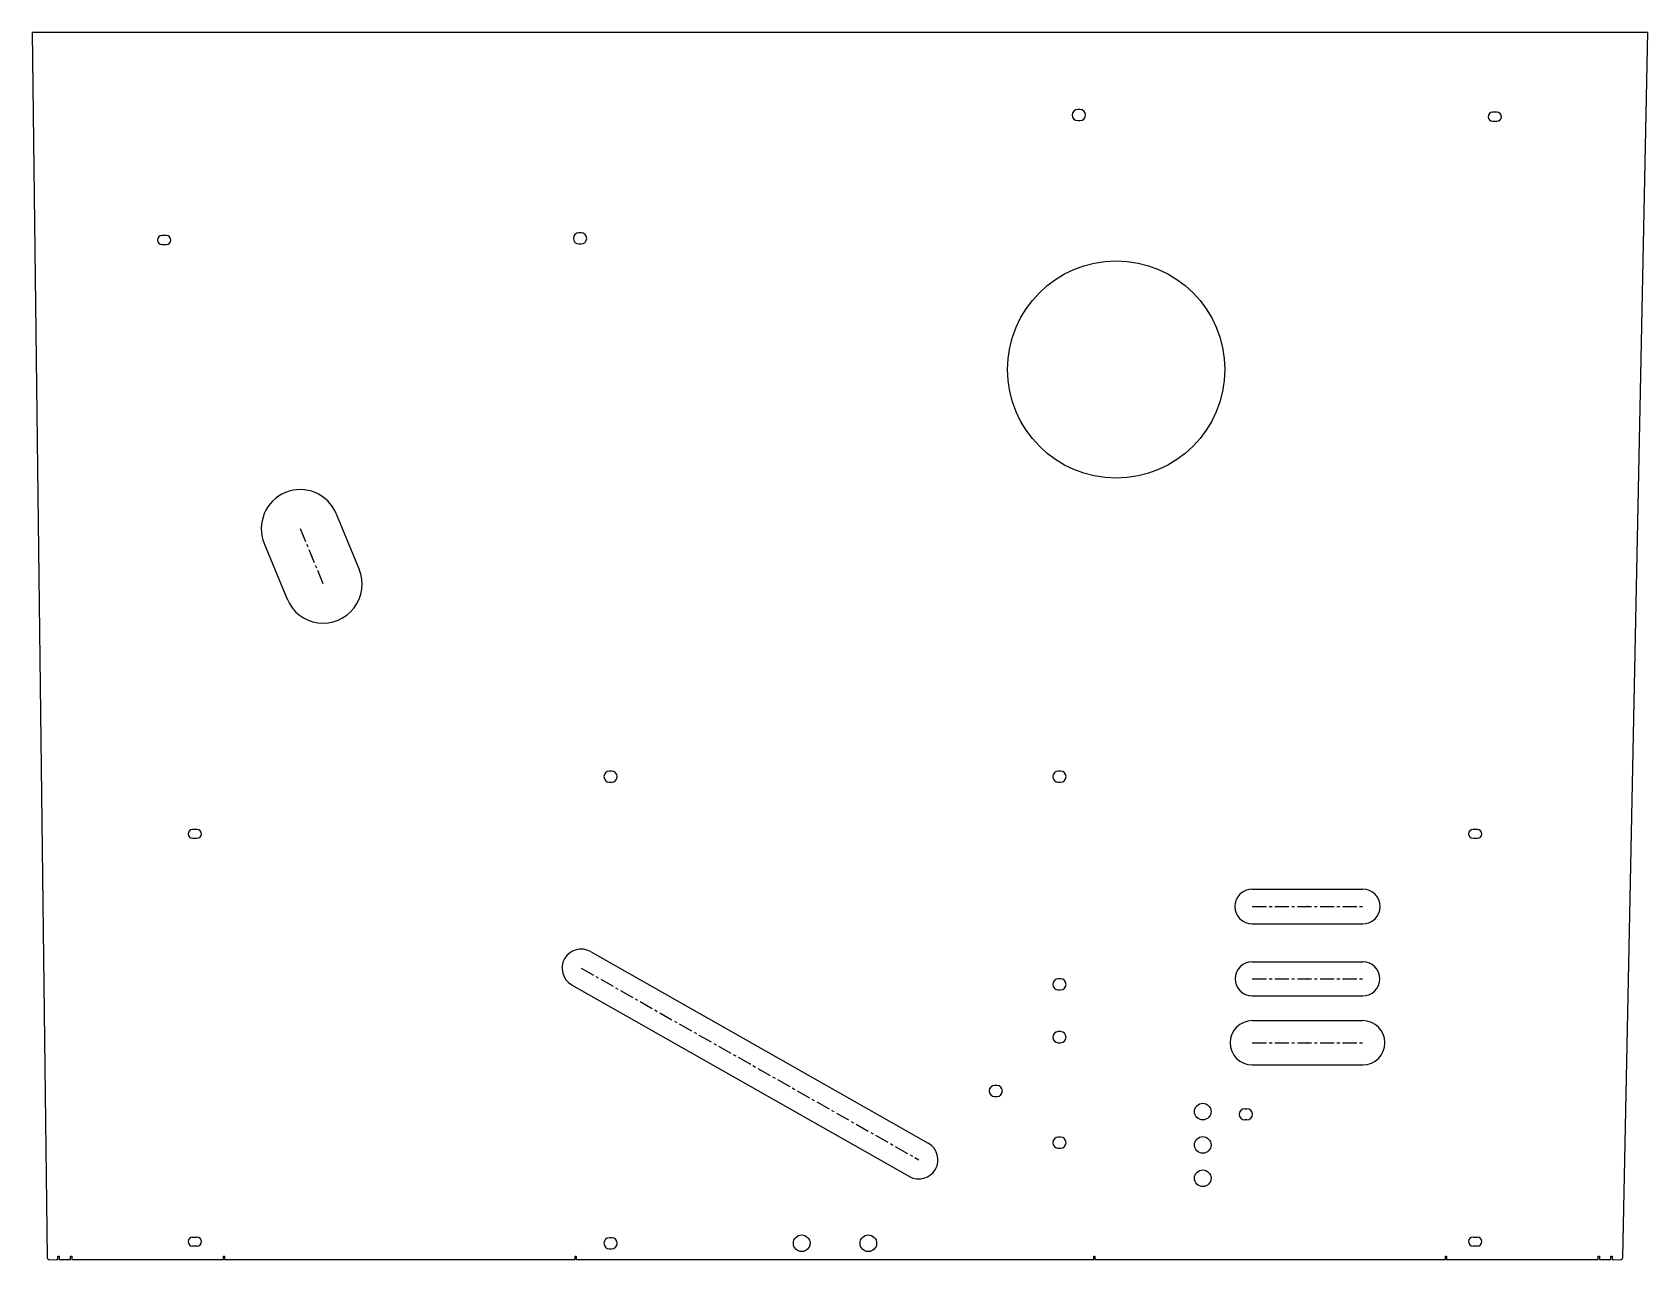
# Model space of a CAD drawing. Header units: millimetres. Extents: x 0 to 1454, y 0 to 1105.
import ezdxf

# ---------------------------------------------------------------- set-up
doc = ezdxf.new("R2010")
doc.units = ezdxf.units.MM
doc.header["$PDSIZE"] = -1
doc.linetypes.add('CENTERX2', pattern=[20.32, 12.7, -2.54, 2.54, -2.54])

msp = doc.modelspace()

# ---------------------------------------------------------------- linework, layer by layer
at = {"color": 7, "linetype": 'Continuous'}
for p, q in [((0, 1104.8), (1454, 1104.8)), ((0, 1104.8), (13.4, 2)), ((1431.6, 2), (1454, 1104.8)), ((943, 1035.3), (941, 1035.3)), ((1318.3, 1032.8), (1314.3, 1032.8)), ((941, 1025.3), (943, 1025.3)), ((1314.3, 1024.8), (1318.3, 1024.8)), ((120.7, 921.8), (116.7, 921.8)), ((494, 924.3), (492, 924.3)), ((116.7, 913.8), (120.7, 913.8)), ((492, 914.3), (494, 914.3)), ((273.6, 671.5), (294.2, 621.4)), ((208.8, 644.8), (229.4, 594.7)), ((521.5, 439.8), (519.5, 439.8)), ((925.5, 439.8), (923.5, 439.8)), ((519.5, 429.8), (521.5, 429.8)), ((923.5, 429.8), (925.5, 429.8)), ((148.2, 387.3), (144.2, 387.3)), ((144.2, 379.3), (148.2, 379.3)), ((1300.8, 387.3), (1296.8, 387.3)), ((1296.8, 379.3), (1300.8, 379.3)), ((1098.1, 333.5), (1197.5, 333.5)), ((1098.1, 302.2), (1197.5, 302.2)), ((502.5, 277.4), (806.5, 104.9)), ((1098.1, 268.2), (1197.5, 268.2)), ((485.4, 247.4), (789.5, 75)), ((925.5, 252.8), (923.5, 252.8)), ((923.5, 242.8), (925.5, 242.8)), ((1098.1, 237.4), (1197.5, 237.4)), ((925.5, 205.3), (923.5, 205.3)), ((1098.1, 215.2), (1197.5, 215.2)), ((923.5, 195.3), (925.5, 195.3)), ((1098.1, 175.4), (1197.5, 175.4)), ((868.2, 156.9), (866.2, 156.9)), ((866.2, 146.9), (868.2, 146.9)), ((1091.3, 135.8), (1093.3, 135.8)), ((1093.3, 125.8), (1091.3, 125.8)), ((925.5, 110.3), (923.5, 110.3)), ((923.5, 100.3), (925.5, 100.3)), ((144.2, 20.3), (148.2, 20.3)), ((521.5, 19.8), (519.5, 19.8)), ((1296.8, 20.3), (1300.8, 20.3)), ((15.4, 0), (21.4, 0.1)), ((21.4, 0.1), (23.1, 0.1)), ((23.1, 3.1), (24.1, 3.2)), ((23.1, 0.1), (23.1, 3.1)), ((24.1, 3.2), (24.1, 0.2)), ((24.1, 0.2), (34.5, 0.3)), ((34.5, 0.3), (34.5, 3.3)), ((34.5, 3.3), (35.5, 3.3)), ((35.5, 3.3), (35.5, 0.3)), ((35.5, 0.3), (37.2, 0.3)), ((37.2, 0.3), (172, 0.3)), ((148.2, 12.3), (144.2, 12.3)), ((172, 0.3), (172, 3.3)), ((172, 3.3), (173, 3.3)), ((173, 3.3), (173, 0.3)), ((173, 0.3), (488.5, 0.3)), ((488.5, 0.3), (488.5, 3.3)), ((488.5, 3.3), (489.5, 3.3)), ((489.5, 3.3), (489.5, 0.3)), ((489.5, 0.3), (955.5, 0.3)), ((519.5, 9.8), (521.5, 9.8)), ((955.5, 0.3), (955.5, 3.3)), ((955.5, 3.3), (956.5, 3.3)), ((956.5, 3.3), (956.5, 0.3)), ((956.5, 0.3), (1272, 0.3)), ((1272, 0.3), (1272, 3.3)), ((1272, 3.3), (1273, 3.3)), ((1273, 3.3), (1273, 0.3)), ((1273, 0.3), (1407.8, 0.3)), ((1300.8, 12.3), (1296.8, 12.3)), ((1407.8, 0.3), (1409.5, 0.3)), ((1409.5, 0.3), (1409.5, 3.3)), ((1409.5, 3.3), (1410.5, 3.3)), ((1410.5, 3.3), (1410.5, 0.3)), ((1410.5, 0.3), (1420.9, 0.2)), ((1420.9, 0.2), (1420.9, 3.2)), ((1420.9, 3.2), (1421.9, 3.1)), ((1421.9, 3.1), (1421.9, 0.1)), ((1421.9, 0.1), (1423.6, 0.1)), ((1423.6, 0.1), (1429.6, 0))]:
    msp.add_line(p, q, dxfattribs=at)
at = {"color": 7, "linetype": 'CENTERX2'}
for p, q in [((241.2, 658.1), (261.8, 608.1)), ((1098.1, 317.9), (1197.5, 317.9)), ((494, 262.4), (798, 89.9)), ((1098.1, 252.8), (1197.5, 252.8)), ((1098.1, 195.3), (1197.5, 195.3))]:
    msp.add_line(p, q, dxfattribs=at)
at = {"color": 7, "linetype": 'Continuous'}
for centre, radius in [((975.6, 801.3), 97.8), ((1053.5, 133.3), 7.5), ((1053.5, 103.3), 7.5), ((1053.5, 73.3), 7.5), ((692.5, 14.8), 7.5), ((752.5, 14.8), 7.5)]:
    msp.add_circle(centre, radius, dxfattribs=at)
for centre, radius, start, end in [((941, 1030.3), 5, 90, 270), ((943, 1030.3), 5, 270, 90), ((1314.3, 1028.8), 4, 90, 270), ((1318.3, 1028.8), 4, 270, 90), ((116.7, 917.8), 4, 90, 270), ((120.7, 917.8), 4, 270, 90), ((492, 919.3), 5, 90, 270), ((494, 919.3), 5, 270, 90), ((241.2, 658.1), 35.1, 22.3801, 202.3801), ((261.8, 608.1), 35.1, 202.3801, 22.3801), ((519.5, 434.8), 5, 90, 270), ((521.5, 434.8), 5, 270, 90), ((923.5, 434.8), 5, 90, 270), ((925.5, 434.8), 5, 270, 90), ((144.2, 383.3), 4, 90, 270), ((148.2, 383.3), 4, 270, 90), ((1296.8, 383.3), 4, 90, 270), ((1300.8, 383.3), 4, 270, 90), ((1098.1, 317.9), 15.7, 90, 270), ((1197.5, 317.9), 15.7, 270, 90), ((494, 262.4), 17.2, 60.4344, 240.4344), ((1098.1, 252.8), 15.4, 90, 270), ((1197.5, 252.8), 15.4, 270, 90), ((923.5, 247.8), 5, 90, 270), ((925.5, 247.8), 5, 270, 90), ((923.5, 200.3), 5, 90, 270), ((925.5, 200.3), 5, 270, 90), ((1098.1, 195.3), 19.9, 90, 270), ((1197.5, 195.3), 19.9, 270, 90), ((866.2, 151.9), 5, 90, 270), ((868.2, 151.9), 5, 270, 90), ((1091.3, 130.8), 5, 90, 270), ((1093.3, 130.8), 5, 270, 90), ((798, 89.9), 17.2, 240.4344, 60.4344), ((923.5, 105.3), 5, 90, 270), ((925.5, 105.3), 5, 270, 90), ((144.2, 16.3), 4, 90, 270), ((148.2, 16.3), 4, 270, 90), ((519.5, 14.8), 5, 90, 270), ((521.5, 14.8), 5, 270, 90), ((1296.8, 16.3), 4, 90, 270), ((1300.8, 16.3), 4, 270, 90), ((15.4, 2), 2, 180.6, 271.2), ((1429.6, 2), 2, 268.8, 359.4)]:
    msp.add_arc(centre, radius, start, end, dxfattribs=at)
for p in [(251.5, 633.1), (1147.8, 317.9), (1147.8, 252.8), (1147.8, 195.3), (646, 176.2)]:
    msp.add_point(p, dxfattribs=at)

doc.saveas('drawing.dxf')
